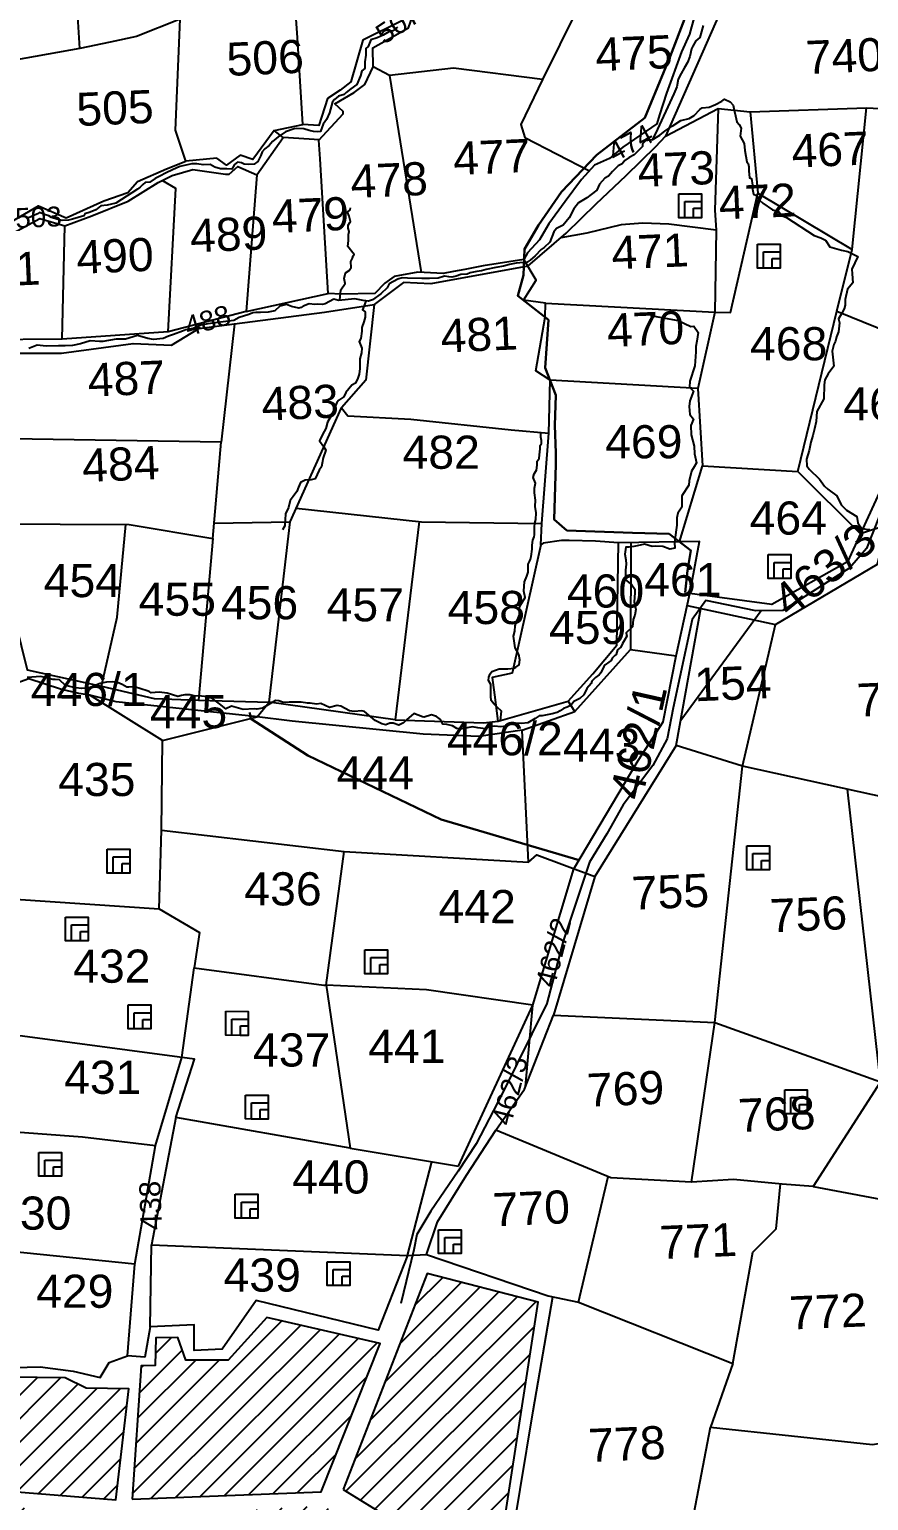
# Model space of a CAD drawing. Header units: inches. Extents: x 304037 to 460575, y 1453943 to 1639883.
# Drawn here: x 328228 to 328879, y 1605168 to 1606310 of the extents above; entities that cross this region are included whole.
import ezdxf

# ---------------------------------------------------------------- set-up
doc = ezdxf.new("R2010")
doc.units = ezdxf.units.IN
doc.header["$MEASUREMENT"] = 0
doc.linetypes.add('ACAD_ISO02W100', pattern=[15, 12, -3])
doc.linetypes.add('ACAD_ISO07W100', pattern=[3, 0, -3])
for name, color, linetype in [('CARTTRACK', 30, 'ACAD_ISO02W100'), ('NALA', 4, 'Continuous'), ('SQUAREWELL', 5, 'Continuous'), ('SURVEY_BND', 7, 'Continuous'), ('SURVEY_NO', 7, 'Continuous'), ('VILLAGE_AREA', 1, 'Continuous')]:
    doc.layers.add(name, color=color, linetype=linetype)
doc.layers.add('FOOTPATH', color=150, linetype='ACAD_ISO07W100', lineweight=30)
doc.styles.get("Standard").update_dxf_attribs({"font": 'arial.ttf'})

# ---------------------------------------------------------------- blocks, each defined once
blk = doc.blocks.new('KALUVOYA')
at = {"layer": 'VILLAGE_AREA', "linetype": 'ByBlock'}
h = blk.add_hatch(dxfattribs=at)
h.set_pattern_fill('ANSI31', color=256, scale=10, angle=180, style=0)
h.set_pattern_definition([(225, (-590.302, -65.8843), (0.8838835, -0.8838835), [])])
h.paths.add_polyline_path([(-127.91, 154.7), (-123.48, 165.88), (-132.02, 167.84), (-134.95, 164.61), (-138.12, 164.62), (-138.74, 166.32), (-140.4, 166.31), (-140.44, 164.22), (-141.5, 164.19), (-142.18, 154.14)])
h.paths.add_polyline_path([(-126.26, 154.86), (-116.79, 149.04), (-114.52, 149.77), (-111.57, 169), (-119.93, 171.16)])
h.paths.add_polyline_path([(-142.06, 152.84), (-142.49, 146.77), (-137.51, 132.98), (-125.98, 138.61), (-127.38, 153.67)])
h.paths.add_polyline_path([(-153.44, 153.88), (-153.31, 146.29), (-144.18, 144.58), (-143.35, 152.57)])
h.paths.add_polyline_path([(-169.05, 153.33), (-169.71, 147.73), (-154.64, 146.78), (-154.68, 153.9)])
h.paths.add_polyline_path([(-163.88, 158.36), (-164.59, 156.27), (-168.73, 156.3), (-168.85, 154.18), (-154.41, 154.75), (-154.57, 159.58)])
h.paths.add_polyline_path([(-153.81, 145.53), (-158.7, 145.62), (-159.24, 131.18), (-151.06, 127.89), (-138.83, 132.49), (-143.56, 143.27)])
h.paths.add_polyline_path([(-137.19, 131.57), (-135.04, 122.43), (-115.44, 122.1), (-113.43, 133.7), (-118.41, 139.64), (-124.51, 139.71), (-123.99, 137.97)])
h.paths.add_polyline_path([(-126.63, 153.42), (-125.02, 140.65), (-120.21, 140.39), (-117.64, 146.74)])
h.paths.add_polyline_path([(-153.57, 163.34), (-153.69, 154.91), (-143.4, 154.08), (-142.43, 162.44), (-145.64, 162.51), (-147.22, 163.27)])
at = {"layer": 'CARTTRACK', "linetype": 'ByBlock'}
for points in [[(-85.84, 228.4), (-86.86, 225.86), (-88.11, 224.41), (-93.16, 221.2), (-95.2, 221.15), (-98.97, 221.94), (-100, 220.5), (-101.42, 213.85), (-101.88, 211.51), (-102.96, 209.49), (-105.18, 206.53), (-106.41, 204.34), (-107.73, 202.19), (-109.71, 196.23), (-110.94, 191.54), (-114.3, 184.73), (-116.25, 180.95), (-117.6, 178.89), (-119.66, 175.87), (-120.71, 174.1), (-120.94, 172.95), (-121.93, 168.89)], [(-94.78, 221.16), (-100.85, 212.89)]]:
    blk.add_lwpolyline(points, dxfattribs=at)
at = {"layer": 'FOOTPATH', "linetype": 'ByBlock'}
for points in [[(-100.46, 266.12), (-101.68, 262.96), (-103.59, 258.33), (-107.21, 255.56), (-109.86, 252.75), (-111.59, 250.25), (-112.66, 248.44), (-112.73, 246.48), (-113.16, 244.91), (-110.84, 243.1), (-111.09, 239.47), (-110.28, 237.41), (-110.36, 235.14), (-110.28, 233.07), (-110.28, 232.2), (-110.39, 228.03), (-109.44, 227.22), (-104.5, 227.05), (-101.73, 226.97), (-100.1, 225.71), (-100.35, 224.2), (-100.52, 222.54)], [(-108.5, 202.36), (-118.9, 205.41), (-128.97, 210.22), (-133.29, 213.02), (-133.34, 213.46)]]:
    blk.add_lwpolyline(points, dxfattribs=at)
at = {"layer": 'NALA'}
blk.add_lwpolyline([(-122.24, 265.18), (-122.59, 264.89), (-122.88, 264.82), (-123.32, 264.57), (-123.76, 264.36), (-124.24, 264.2), (-124.44, 263.71), (-124.61, 263.55), (-124.62, 263.06), (-124.7, 262.56), (-124.69, 262.05), (-124.93, 261.86), (-125.01, 261.5), (-125.31, 260.83), (-125.76, 260.52), (-126.11, 260.24), (-126.25, 260.08), (-126.67, 259.96), (-126.97, 259.71), (-127.12, 259.54), (-127.35, 258.7), (-127.59, 258.2), (-127.83, 257.86), (-128.04, 257.29), (-128.23, 257.28), (-128.56, 257.3), (-128.88, 257.36), (-129.28, 257.49), (-129.82, 257.53), (-130.03, 257.5), (-130.68, 257.26), (-131.23, 256.88), (-131.65, 256.53), (-131.9, 256.23), (-132.24, 255.98), (-132.42, 255.76), (-132.53, 255.49), (-132.76, 255.03), (-133.04, 254.83), (-133.46, 254.79), (-133.79, 254.83), (-133.98, 254.94), (-134.28, 254.99), (-134.52, 254.79), (-134.71, 254.44), (-135.1, 254.47), (-135.57, 254.47), (-136.01, 254.59), (-136.35, 254.8), (-136.89, 254.78), (-137.36, 254.84), (-137.74, 254.85), (-138.19, 254.75), (-138.63, 254.64), (-139.2, 254.4), (-139.67, 254.17), (-140.14, 253.92), (-140.49, 253.74), (-140.9, 253.46), (-141.25, 253.44), (-141.43, 253.29), (-141.63, 253.08), (-141.83, 252.94), (-143.47, 251.87), (-144.11, 251.73), (-144.6, 251.67), (-144.97, 251.38), (-145.41, 251.21), (-145.79, 251.08), (-145.88, 250.92), (-146.72, 250.67), (-147.04, 250.6), (-147.5, 250.57), (-147.9, 250.67), (-148.32, 250.79), (-148.51, 250.91), (-148.85, 251.02), (-149.23, 251.18), (-149.37, 251.07), (-150.1, 250.75)], dxfattribs=at)
at = {"layer": 'NALA', "linetype": 'ByBlock'}
for points in [[(-99.19, 265.32), (-99.44, 264.41), (-99.74, 264.16), (-99.97, 263.76), (-100.08, 263.54), (-100.19, 262.97), (-100.38, 262.52), (-100.63, 262.08), (-100.85, 261.69), (-101.06, 261.27), (-101.18, 260.67), (-101.39, 260.15), (-102.77, 257.16), (-103.02, 256.67), (-103.53, 256.6), (-103.76, 256.39), (-103.76, 256.17), (-104.38, 255.54), (-104.75, 255.36), (-105.08, 255.13), (-105.08, 255.13), (-105.28, 254.88), (-105.58, 254.71), (-106.01, 254.3), (-106.33, 253.95), (-106.6, 253.79), (-107.01, 253.33), (-107.21, 252.89), (-107.62, 252.55), (-107.95, 252.3), (-108.33, 252.07), (-108.57, 251.92), (-108.92, 251.48), (-109.28, 250.8), (-109.74, 250.25), (-110.25, 249.98), (-110.43, 249.73), (-110.75, 248.97), (-111.16, 248.56), (-111.4, 248.41), (-111.84, 247.92), (-112.21, 247.59), (-112.46, 247.45), (-113.27, 247.37), (-113.79, 247.27), (-114.24, 247.14), (-114.8, 247.05), (-115.54, 246.89), (-115.88, 246.79), (-116.23, 246.74), (-116.75, 246.64), (-116.96, 246.55), (-117.45, 246.51), (-117.8, 246.39), (-118.13, 246.31), (-118.36, 246.33), (-118.68, 246.4), (-119.15, 246.23), (-119.8, 246.2), (-120.16, 246.22), (-120.4, 246.21), (-121.47, 246.24), (-121.88, 246.25), (-122.19, 246.15), (-122.86, 245.81), (-123.01, 245.5), (-123.49, 245.05), (-124.1, 244.61), (-124.42, 244.49), (-124.8, 244.54), (-125.44, 244.68), (-126.67, 244.56), (-127.02, 244.64), (-127.67, 244.3), (-127.88, 244.25), (-128.23, 244.26), (-128.45, 244.24), (-128.89, 244.29), (-129.33, 244.13), (-129.49, 244.02), (-129.65, 243.98), (-130.22, 244.09), (-130.6, 244.24), (-131.1, 244.13), (-131.47, 243.77), (-131.97, 243.66), (-132.54, 243.63), (-132.9, 243.65), (-133.14, 243.61), (-133.44, 243.5), (-134.15, 243.27), (-134.57, 243.04), (-135.57, 242.9), (-136.53, 242.78), (-137.18, 242.65), (-137.62, 242.44), (-137.96, 242.39), (-138.18, 242.34), (-138.44, 242.22), (-139.11, 241.98), (-139.49, 241.84), (-139.9, 241.68), (-140.61, 241.59), (-141.04, 241.67), (-141.83, 241.89), (-142.72, 241.62), (-143.43, 241.63), (-143.43, 241.63), (-144.44, 241.44), (-144.67, 241.44), (-144.67, 241.44), (-145.39, 241.5), (-146.12, 241.26), (-146.73, 241.14), (-147.28, 241.12), (-147.79, 241.11), (-148.71, 241.1), (-149.38, 241.16), (-150.02, 240.92)], [(-103.02, 256.67), (-102.44, 257.03), (-102.05, 257.37), (-101.51, 257.71), (-100.88, 258.13), (-100.25, 258.3), (-99.86, 258.52), (-99.44, 258.96), (-99.27, 259.11), (-98.73, 259.15), (-98.25, 259.36), (-97.79, 259.61), (-97.59, 259.75), (-97.16, 259.55), (-96.92, 259.3), (-96.85, 258.92), (-96.75, 258.49), (-96.64, 258.05), (-96.48, 257.84), (-96.32, 257.57), (-96.39, 256.97), (-96.1, 256.41), (-96.05, 255.89), (-95.89, 255.03), (-95.8, 254.91), (-95.73, 254.64), (-95.73, 254.35), (-95.69, 253.82), (-95.54, 253.76), (-95.46, 253.27), (-95.46, 252.97), (-95.39, 252.59), (-95.16, 252.48), (-94.93, 252.13), (-94.68, 251.9), (-93.96, 251.42), (-93.51, 251.27), (-93.32, 251), (-92.9, 250.83), (-90.82, 249.47), (-90.31, 249.29), (-89.95, 249.13), (-89.63, 248.63), (-88.74, 248.38), (-88.28, 248.26), (-87.53, 247.9), (-87.98, 246.93), (-87.95, 246.58), (-87.89, 245.91), (-88.29, 245.44), (-88.46, 244.64), (-88.47, 244.23), (-88.54, 243.94), (-88.75, 243.57), (-88.97, 243.18), (-88.9, 242.89), (-88.96, 242.2), (-89.11, 241.84), (-89.21, 241.51), (-89.32, 241.26), (-89.45, 240.74), (-89.32, 239.63), (-89.75, 239.03), (-89.99, 238.59), (-90.04, 238.21), (-90.08, 237.15), (-90.6, 236.21), (-90.64, 235.45), (-90.78, 234.89), (-90.89, 234.4), (-91.05, 233.89), (-91.18, 233.25), (-91.37, 232.61), (-91.36, 232.11), (-91.18, 231.86), (-90.39, 231.1), (-90.02, 230.57), (-89.77, 230.35), (-89.09, 229.83), (-88.77, 229.17), (-88.36, 228.76), (-87.57, 228.27), (-87.51, 227.81), (-87.22, 227.4), (-86.91, 227.32), (-86.61, 227.3)], [(-103.15, 243.44), (-101.06, 243.05), (-100.1, 242.61), (-99.88, 242.62), (-99.54, 242.14), (-99.64, 241.5), (-99.73, 241.09), (-99.72, 240.7), (-99.79, 239.65), (-100.19, 238.49), (-100.2, 238.03), (-99.89, 237.73), (-100.17, 237), (-100.23, 236.58), (-100.17, 235.97), (-99.91, 235.61), (-100.11, 235.13), (-100.08, 234.44), (-99.85, 233.58), (-99.82, 233), (-99.66, 232.33), (-99.85, 232.02), (-100.05, 231.7), (-100.23, 230.97), (-100.26, 230.64), (-100.77, 229.83), (-100.78, 228.97), (-101.08, 228.52), (-101.14, 228.18), (-101.15, 227.61), (-101.21, 227.26), (-101.32, 226.31), (-101.31, 225.88), (-101.67, 225.81), (-102.2, 226), (-102.74, 226.04), (-103.02, 226), (-103.6, 226.18), (-104.13, 226.06), (-104.39, 226.01), (-104.75, 225.96), (-105, 225.95), (-105.06, 225.42), (-104.99, 225.01), (-104.96, 224.68), (-105.03, 224.23), (-105.03, 223.49), (-104.55, 223.12), (-104.32, 222.79), (-104.31, 222.52), (-104.37, 221.84), (-104.25, 221.26), (-104.31, 220.84), (-104.45, 220.5), (-104.5, 219.95), (-104.97, 219.49), (-104.91, 219.24), (-105.08, 218.94), (-105.25, 218.68), (-105.37, 218.42), (-105.63, 218.22), (-105.72, 217.87), (-105.81, 217.78), (-106.03, 217.58), (-106.09, 217.4), (-106.28, 217.29), (-106.54, 217.09), (-106.64, 216.96), (-106.88, 216.48), (-106.99, 216.33), (-107.27, 216.13), (-107.56, 215.84), (-107.61, 215.67), (-107.94, 215.3), (-108.15, 214.83), (-108.46, 214.53), (-108.92, 214.32), (-109.11, 214.03), (-109.4, 213.88), (-109.69, 213.78), (-109.94, 213.62), (-110.16, 213.49), (-110.53, 213.38), (-111.3, 213.24), (-111.51, 213.22), (-111.83, 213.04), (-112.38, 212.71), (-112.86, 212.66), (-113.34, 212.68), (-113.73, 212.61), (-114.03, 212.46), (-114.41, 212.41), (-114.88, 212.45), (-115.35, 212.37), (-115.58, 212.26), (-116.14, 212.32), (-116.56, 212.39), (-117.49, 212.23), (-117.74, 212.28), (-118.06, 212.47), (-118.49, 212.58), (-118.79, 212.59), (-118.95, 212.94), (-119.27, 213.17), (-119.65, 213.29), (-120.18, 213.13), (-120.31, 213.16), (-120.96, 213.39), (-121.53, 212.92), (-121.76, 212.71), (-122.1, 212.53), (-122.53, 212.68), (-122.79, 212.68), (-123.09, 212.55), (-123.39, 212.62), (-123.89, 212.88), (-124.69, 213.54), (-124.89, 213.61), (-125.48, 213.54), (-125.83, 213.6), (-126.47, 213.95), (-126.74, 214), (-127.34, 213.86), (-127.99, 214.16), (-128.3, 214.11), (-128.79, 214.17), (-128.99, 214.17), (-129.46, 214.25), (-129.75, 214.26), (-130.36, 214.25), (-130.8, 214.22), (-131.14, 214.36), (-131.41, 214.37), (-132.39, 213.8), (-132.8, 213.72), (-133.02, 213.75), (-133.84, 213.69), (-134.72, 213.95), (-135.15, 213.75), (-135.62, 214.13), (-136.31, 214.63), (-137.21, 214.73), (-137.43, 214.69), (-137.83, 214.8), (-138.23, 214.8), (-138.49, 214.74), (-138.76, 214.67), (-139.57, 214.93), (-140.17, 215.01), (-140.78, 214.96), (-140.93, 215.05), (-141.71, 215.31), (-142.07, 215.39), (-142.47, 215.38), (-142.61, 215.37), (-142.97, 215.58), (-143.31, 215.73), (-143.69, 215.77), (-144.15, 215.75), (-144.62, 215.66), (-145.44, 215.32), (-146, 215.27), (-146.47, 215.33), (-147.23, 215.49), (-147.68, 215.92), (-148.01, 215.95), (-148.2, 215.94), (-148.58, 216.05), (-149.09, 216.17), (-150.13, 216.1)], [(-114.44, 212.89), (-114.37, 213.57), (-114.69, 213.89), (-114.93, 214.13), (-115.13, 214.38), (-115.17, 214.71), (-115.17, 215.01), (-115.17, 215.4), (-115.17, 215.6), (-115.35, 215.89), (-115.33, 216.15), (-115.22, 216.4), (-115.09, 216.57), (-114.55, 216.78), (-113.88, 216.78), (-113.4, 216.83), (-113.28, 216.91), (-113.03, 217.07), (-112.97, 217.46), (-113.06, 217.86), (-113.34, 218.37), (-113.42, 218.89), (-113.46, 219.25), (-113.35, 219.62), (-113.33, 220.02), (-113.26, 220.27), (-113.12, 220.6), (-113, 220.84), (-113, 221.33), (-112.99, 221.5), (-112.59, 222.16), (-112.68, 222.63), (-112.65, 223.02), (-112.64, 223.34), (-112.47, 223.77), (-112.35, 224.08), (-112.35, 224.46), (-112.35, 224.66), (-112.24, 224.93), (-112.18, 225.05), (-112.12, 225.25), (-112.06, 225.81), (-112.06, 226.11), (-112.02, 226.48), (-111.91, 226.74), (-111.89, 226.89), (-111.88, 227.11), (-111.88, 227.45), (-111.87, 227.76), (-111.79, 228.03), (-111.77, 228.55), (-111.84, 229.01), (-111.82, 229.5), (-111.89, 230.04), (-111.88, 230.4), (-111.82, 230.79), (-111.99, 231.2), (-111.92, 231.48), (-111.74, 231.75), (-111.68, 232.13), (-111.69, 232.43), (-111.54, 232.65), (-111.52, 232.93), (-111.47, 233.37), (-111.47, 233.62), (-111.35, 233.78), (-111.35, 234), (-111.41, 234.24), (-111.41, 234.42), (-111.4, 234.59)]]:
    blk.add_lwpolyline(points, dxfattribs=at)
at = {"layer": 'SQUAREWELL', "linetype": 'ByBlock'}
for points in [[(-101.02, 252.62), (-99.31, 252.62), (-99.31, 250.81), (-101.02, 250.81)], [(-100.57, 252.03), (-99.31, 252.03), (-99.31, 250.81), (-100.57, 250.81)], [(-99.9, 251.53), (-99.31, 251.53), (-99.31, 250.81), (-99.9, 250.81)], [(-95.09, 248.82), (-93.38, 248.82), (-93.38, 247.01), (-95.09, 247.01)], [(-94.63, 248.23), (-93.38, 248.23), (-93.38, 247.01), (-94.63, 247.01)], [(-93.97, 247.73), (-93.38, 247.73), (-93.38, 247.01), (-93.97, 247.01)], [(-94.26, 225.41), (-92.55, 225.41), (-92.55, 223.61), (-94.26, 223.61)], [(-93.8, 224.82), (-92.55, 224.82), (-92.55, 223.61), (-93.8, 223.61)], [(-93.14, 224.32), (-92.55, 224.32), (-92.55, 223.61), (-93.14, 223.61)], [(-144.09, 203.16), (-142.38, 203.16), (-142.38, 201.35), (-144.09, 201.35)], [(-95.86, 203.43), (-94.15, 203.43), (-94.15, 201.63), (-95.86, 201.63)], [(-143.63, 202.57), (-142.38, 202.57), (-142.38, 201.35), (-143.63, 201.35)], [(-142.96, 202.07), (-142.38, 202.07), (-142.38, 201.35), (-142.96, 201.35)], [(-95.4, 202.85), (-94.15, 202.85), (-94.15, 201.63), (-95.4, 201.63)], [(-94.74, 202.34), (-94.15, 202.34), (-94.15, 201.63), (-94.74, 201.63)], [(-147.22, 198.03), (-145.51, 198.03), (-145.51, 196.23), (-147.22, 196.23)], [(-146.76, 197.45), (-145.51, 197.45), (-145.51, 196.23), (-146.76, 196.23)], [(-146.09, 196.94), (-145.51, 196.94), (-145.51, 196.23), (-146.09, 196.23)], [(-124.66, 195.57), (-122.95, 195.57), (-122.95, 193.77), (-124.66, 193.77)], [(-124.2, 194.99), (-122.95, 194.99), (-122.95, 193.77), (-124.2, 193.77)], [(-123.53, 194.48), (-122.95, 194.48), (-122.95, 193.77), (-123.53, 193.77)], [(-142.5, 191.41), (-140.79, 191.41), (-140.79, 189.6), (-142.5, 189.6)], [(-135.14, 190.93), (-133.44, 190.93), (-133.44, 189.12), (-135.14, 189.12)], [(-142.05, 190.82), (-140.79, 190.82), (-140.79, 189.6), (-142.05, 189.6)], [(-141.38, 190.32), (-140.79, 190.32), (-140.79, 189.6), (-141.38, 189.6)], [(-134.69, 190.34), (-133.44, 190.34), (-133.44, 189.12), (-134.69, 189.12)], [(-134.02, 189.84), (-133.44, 189.84), (-133.44, 189.12), (-134.02, 189.12)], [(-133.65, 184.61), (-131.94, 184.61), (-131.94, 182.81), (-133.65, 182.81)], [(-92.99, 185.03), (-91.29, 185.03), (-91.29, 183.23), (-92.99, 183.23)], [(-92.54, 184.45), (-91.29, 184.45), (-91.29, 183.23), (-92.54, 183.23)], [(-133.19, 184.03), (-131.94, 184.03), (-131.94, 182.81), (-133.19, 182.81)], [(-132.53, 183.52), (-131.94, 183.52), (-131.94, 182.81), (-132.53, 182.81)], [(-91.87, 183.94), (-91.29, 183.94), (-91.29, 183.23), (-91.87, 183.23)], [(-149.23, 180.28), (-147.52, 180.28), (-147.52, 178.48), (-149.23, 178.48)], [(-148.77, 179.69), (-147.52, 179.69), (-147.52, 178.48), (-148.77, 178.48)], [(-148.11, 179.19), (-147.52, 179.19), (-147.52, 178.48), (-148.11, 178.48)], [(-134.41, 177.13), (-132.7, 177.13), (-132.7, 175.33), (-134.41, 175.33)], [(-133.95, 176.54), (-132.7, 176.54), (-132.7, 175.33), (-133.95, 175.33)], [(-133.29, 176.04), (-132.7, 176.04), (-132.7, 175.33), (-133.29, 175.33)], [(-119.08, 174.47), (-117.37, 174.47), (-117.37, 172.67), (-119.08, 172.67)], [(-118.62, 173.89), (-117.37, 173.89), (-117.37, 172.67), (-118.62, 172.67)], [(-117.96, 173.39), (-117.37, 173.39), (-117.37, 172.67), (-117.96, 172.67)], [(-127.49, 172.05), (-125.78, 172.05), (-125.78, 170.25), (-127.49, 170.25)], [(-127.03, 171.47), (-125.78, 171.47), (-125.78, 170.25), (-127.03, 170.25)], [(-126.36, 170.97), (-125.78, 170.97), (-125.78, 170.25), (-126.36, 170.25)]]:
    blk.add_lwpolyline(points, close=True, dxfattribs=at)
at = {"layer": 'SURVEY_BND', "linetype": 'ByBlock'}
for points in [[(-121.97, 265.63), (-124.85, 264.19), (-125.75, 261.04), (-126.56, 260.41), (-127.51, 259.78), (-128.16, 257.74), (-129.38, 257.81), (-129.77, 264.36), (-130.16, 269.77)], [(-99.52, 267.24), (-100.22, 264.65), (-100.82, 263.32), (-101.95, 260.19), (-102.48, 258.58), (-102.69, 257.89), (-105.25, 256.13), (-106.25, 255.28), (-107.38, 254.76), (-108.35, 253.69), (-109.59, 252.03), (-110.81, 250.33), (-111.53, 249.13), (-112.42, 248.15), (-112.69, 247.65), (-115.76, 247.16), (-117.15, 246.89), (-117.99, 246.73), (-118.77, 246.6), (-120.69, 246.68), (-122.47, 246.36), (-123.19, 245.87), (-123.92, 245.09), (-126.48, 245.03), (-127.46, 245.07), (-128.05, 255.24), (-128.15, 256.63), (-126.32, 258.62), (-126.33, 258.8), (-126.96, 259.37), (-125.5, 260.23), (-124.7, 260.84), (-124.07, 262.18)], [(-82.66, 271.09), (-85.93, 273.15), (-90.21, 274.65), (-92.3, 274.63), (-97.92, 266.31), (-102.03, 256.97), (-98.06, 259.04), (-95.65, 258.8), (-86.88, 259.11), (-75.69, 258.55), (-72.35, 257.09), (-68.98, 255.53), (-62.91, 262.6), (-63.77, 264.56), (-68.69, 257.66), (-72.34, 258.34), (-80.63, 265), (-79.2, 267.15)], [(-106.02, 273.68), (-102.38, 271.2), (-102.96, 269.93), (-105.01, 268.49), (-107.36, 269.23), (-111.31, 261.22), (-118.01, 262.09), (-122.83, 261.51), (-124.07, 262.18), (-124.1, 263.61), (-121.41, 265.12), (-120.69, 267.18), (-118.82, 268.98), (-119.29, 270.63), (-118.15, 272.16), (-117.84, 273.16)], [(-131.53, 257.36), (-133.13, 255.18), (-134.09, 255.5), (-135.11, 254.74), (-135.84, 255.29), (-138.19, 255.04), (-138.96, 257.39), (-138.63, 265.77), (-137.12, 266.38), (-133.64, 268.55), (-130.16, 269.77)], [(-146.18, 263.54), (-151.95, 262.51), (-154.02, 262.2), (-154.43, 263.09), (-154, 265.31), (-153.73, 268.04), (-150.25, 268.15)], [(-138.63, 265.77), (-141.9, 264.44), (-143.91, 264.03), (-146.18, 263.54), (-146.49, 268.4)], [(-122.83, 261.51), (-120.44, 246.67)], [(-111.31, 261.22), (-112.93, 257.84), (-112.64, 256.84), (-107.76, 254.34)], [(-98.06, 259.04), (-98.29, 251.37), (-98.21, 249.87), (-101.76, 250.32), (-103.73, 250.39), (-105.35, 250.28), (-107.96, 249.65), (-109.92, 249.29)], [(-95.65, 258.8), (-95.06, 252.67), (-87.94, 248.43), (-86.88, 259.11)], [(-128.12, 256.66), (-130.86, 256.83), (-131.53, 257.36), (-129.38, 257.81)], [(-165.9, 246.27), (-165.28, 245.62), (-164.22, 246.74), (-160.72, 246.84), (-157.44, 248.35), (-156.63, 248.84), (-152.99, 249.27), (-151.66, 249.62), (-151.17, 249.64), (-149.19, 250.71), (-147.3, 250.18), (-145.27, 250.93), (-142.53, 252.03), (-140.27, 253.43), (-139.22, 253.98), (-137.67, 254.42), (-135.2, 254.08), (-134.93, 254.07), (-134.27, 254.65), (-132.83, 254.03), (-130.86, 256.83)], [(-112.39, 247.14), (-109.51, 249.64), (-107.25, 251.84), (-105, 253.98), (-102.74, 256.17), (-102.03, 256.97)], [(-89.11, 243.77), (-79.97, 240.09), (-76.72, 242.62), (-73.42, 249.8), (-70.23, 256.11)], [(-151.65, 250.28), (-149.29, 251.67), (-147.2, 250.76), (-144.37, 252.05), (-142.57, 252.68), (-141.83, 253.51), (-139.65, 254.46), (-138.19, 255.04)], [(-133.62, 243.72), (-139.51, 242.17), (-138.93, 253), (-139.96, 253.59)], [(-132.83, 254.03), (-133.62, 243.72), (-127.46, 245.07)], [(-111.07, 244.36), (-98.3, 243.68), (-97.12, 243.66), (-95.06, 252.67)], [(-126.57, 244.57), (-126.49, 245.36), (-126.16, 245.84), (-126.25, 246.2), (-126.15, 246.64), (-125.86, 246.82), (-125.71, 247.05), (-125.73, 247.48), (-125.62, 247.74), (-125.56, 247.91), (-125.49, 248.03), (-125.96, 248.62), (-125.93, 249.07), (-125.93, 249.42), (-125.93, 249.53), (-125.87, 249.75), (-125.94, 250.01), (-125.94, 250.22), (-125.82, 250.42), (-125.76, 250.52), (-125.86, 250.91), (-125.99, 251.2), (-125.8, 251.4), (-125.76, 251.55)], [(-139.51, 242.17), (-147.5, 241.62), (-147.3, 250.18)], [(-98.21, 249.87), (-98.3, 243.68), (-99.58, 237.93), (-110.72, 238.54)], [(-153.09, 240.55), (-147.56, 240.56), (-142.15, 241.3), (-139.25, 241.17), (-137.2, 242.43), (-134.51, 242.79), (-127.72, 243.68), (-123.97, 244.25), (-124.6, 238.54), (-126.45, 236.46), (-125.95, 235.86), (-121.2, 235.6), (-113.64, 234.8), (-110.8, 234.54), (-110.72, 238.54), (-111.79, 239.25), (-111.1, 243.3), (-111.07, 244.36), (-112.73, 244.58), (-111.78, 246.08), (-112.69, 247.65)], [(-99.58, 237.93), (-99.22, 232.1), (-92.02, 231.67), (-89.11, 243.77), (-87.94, 248.43)], [(-147.5, 241.62), (-153.44, 241.57), (-157.65, 241.74), (-158.84, 240.71), (-160.39, 240.58), (-160.72, 246.84)], [(-112.39, 247.14), (-119.7, 245.8), (-121.76, 245.91), (-123.97, 244.25)], [(-124.61, 244.51), (-124.86, 243.85), (-124.66, 243.7), (-124.65, 243.3), (-124.76, 242.94), (-124.92, 242.51), (-124.9, 242.23), (-124.98, 241.69), (-125.12, 241.45), (-124.91, 240.96), (-124.94, 240.6), (-125.06, 240.15), (-125.07, 239.68), (-125.05, 239.41), (-125.11, 239), (-125.21, 238.68), (-125.38, 238.32), (-125.67, 238.16), (-126.12, 237.61), (-126.27, 237.29), (-126.63, 237.03), (-126.79, 236.85), (-126.9, 236.61), (-127.23, 235.86), (-127.5, 235.36), (-127.63, 234.89), (-127.87, 234.44), (-128.09, 233.97), (-127.77, 233.52), (-127.63, 233.25), (-127.81, 232.69), (-127.9, 232.27), (-127.95, 232), (-128.13, 231.76), (-128.41, 231.09), (-128.73, 231.01), (-129.17, 230.99), (-129.52, 230.83), (-129.67, 230.47), (-129.8, 230.14), (-130.09, 229.76), (-130.31, 229.46), (-130.42, 228.94), (-130.65, 228.46), (-130.71, 227.54), (-130.87, 227.24)], [(-134.51, 242.79), (-135.51, 233.86), (-152.96, 234.13), (-153.34, 240.56)], [(-79.97, 240.09), (-82.49, 237.51), (-88.27, 224.85), (-93.98, 221.63), (-100.17, 222.47), (-99.45, 226.38), (-105.55, 226.28)], [(-136.04, 227.74), (-130.31, 227.86), (-126.45, 236.46)], [(-152.96, 234.13), (-152.87, 227.68), (-142.44, 227.64), (-136.14, 226.59), (-135.51, 233.86)], [(-129.85, 228.88), (-120.41, 227.87), (-111.32, 227.75), (-110.8, 234.54)], [(-100.94, 226.36), (-99.22, 232.1)], [(-100.37, 221.56), (-93.7, 220.12), (-86.03, 224.68), (-85.25, 227.66), (-87.3, 226.98), (-92.02, 231.67)], [(-152.87, 227.68), (-150.12, 216.69), (-144.51, 215.45), (-143.34, 220.66), (-142.7, 227.64)], [(-136.14, 226.59), (-137.21, 214.4), (-131.89, 214.25), (-130.31, 227.86)], [(-120.57, 227.89), (-122.37, 212.93), (-131.89, 214.25)], [(-122.37, 212.93), (-115.72, 212.69), (-114.61, 212.82), (-109.34, 214.35), (-107.47, 216.41), (-105.68, 218.56), (-105.55, 226.28), (-107.28, 226.4), (-109.26, 226.46), (-109.85, 226.47), (-111.22, 226.25), (-111.4, 226.12), (-111.32, 227.75)], [(-111.4, 226.12), (-113.56, 216.45), (-115.06, 216.12), (-114.84, 214.44), (-114.65, 212.81)], [(-104.63, 226.3), (-104.63, 218.23), (-101.2, 217.77), (-100.17, 222.47)], [(-96.2, 209.45), (-101.18, 211.01), (-99.34, 221.34)], [(-79.78, 185.78), (-77.56, 205.35), (-96.2, 209.45), (-93.7, 220.12)], [(-117.59, 179.27), (-111.99, 191.42), (-108.89, 201.7), (-104.06, 209.87), (-102.18, 212.78), (-101.2, 217.77)], [(-108.84, 213.55), (-104.63, 218.23)], [(-112.81, 212.16), (-116.08, 211.67), (-120.27, 211.85), (-130.14, 212.83), (-132.98, 213.17), (-143.42, 214.28), (-145.39, 214.78), (-146.23, 214.89), (-147.61, 215.23), (-150.01, 215.99), (-153.79, 214.65), (-163.47, 209.59), (-164.22, 209.63), (-168.95, 204.72), (-175.92, 206.6), (-178.15, 205.34), (-181.22, 205.52), (-181.49, 206.65), (-181.32, 209.76), (-178.07, 216.59)], [(-144.51, 215.45), (-140.54, 214.51), (-137.21, 214.4)], [(-150.99, 199.38), (-140.16, 198.66), (-139.99, 204.6), (-139.93, 211.35), (-145.39, 214.78)], [(-139.93, 211.35), (-132.78, 213.14), (-131.89, 214.25)], [(-112.53, 185.27), (-111.99, 191.42), (-120.01, 192.57), (-127.56, 192.9), (-126.21, 202.98), (-112.33, 202.2), (-112.81, 212.16), (-108.84, 213.55), (-109.34, 214.35)], [(-101.18, 211.01), (-107.32, 201.11), (-110.42, 190.66), (-98.27, 190.1), (-96.2, 209.45)], [(-85.76, 185.65), (-88.28, 207.71)], [(-139.99, 204.6), (-126.21, 202.98)], [(-112.33, 202.2), (-111.7, 202.75), (-107.32, 201.11)], [(-140.16, 198.66), (-137.13, 196.88), (-137.52, 194.21), (-127.75, 192.92), (-127.56, 192.9), (-125.74, 180.62), (-117.59, 179.27)], [(-153.71, 182.04), (-145.94, 181.46), (-140.43, 180.8), (-138.44, 187.45), (-137.52, 194.21)], [(-125.74, 180.62), (-138.9, 182.91), (-137.48, 187.32), (-152.76, 189.35), (-161.07, 191.9), (-164.97, 192.51), (-169.13, 192.05), (-170.34, 191.71)], [(-100.02, 178.06), (-106.1, 178.39), (-114.77, 181.99), (-112.6, 185.08), (-110.42, 190.66)], [(-90.85, 177.75), (-93.19, 177.93), (-96.85, 178.27), (-100.02, 178.06), (-98.27, 190.1)], [(-98.27, 190.1), (-85.76, 185.65), (-79.78, 185.78)], [(-85.76, 185.65), (-90.85, 177.75), (-84.03, 176.47)], [(-138.9, 182.91), (-140.72, 173.31), (-121.43, 172.51), (-119.59, 179.6)], [(-121.43, 172.51), (-120, 172.59), (-119.16, 175.06), (-116.99, 178.58), (-114.77, 181.99)], [(-140.81, 167.12), (-141.21, 164.85), (-142.53, 164.93), (-141.99, 171.86), (-140.43, 180.8)], [(-120, 172.59), (-110.82, 169.49), (-108.54, 169.02), (-106.31, 178.48)], [(-108.54, 169.02), (-96.89, 164.4), (-95.38, 172.78), (-93.62, 174.54), (-93.31, 177.95)], [(-157.84, 173.36), (-155.47, 169.32), (-154.05, 163.98), (-149.12, 164.11), (-146.62, 163.78), (-144.6, 163.31), (-143.9, 164.45), (-142.53, 164.93)], [(-141.99, 171.86), (-155.04, 173.19)], [(-121.43, 172.51), (-123.64, 166.89), (-132.84, 169.13), (-135.39, 165.45), (-137.5, 165.35), (-137.5, 167.29), (-140.81, 167.12), (-140.72, 173.31)], [(-101.39, 144.75), (-113.89, 148.95), (-111.93, 160.81), (-110.46, 169.42)], [(-96.89, 164.4), (-98.58, 159.58), (-86.35, 158.3), (-85.91, 158.36)], [(-81.3, 140.61), (-86.15, 140.97), (-88.27, 141.01), (-93.19, 142.07), (-101.39, 144.75), (-98.58, 159.58)]]:
    blk.add_lwpolyline(points, dxfattribs=at)
at = {"layer": 'VILLAGE_AREA', "linetype": 'ByBlock'}
for points in [[(-126.26, 154.86), (-116.79, 149.04), (-114.52, 149.77), (-111.57, 169), (-119.93, 171.16), (-126.26, 154.86)], [(-142.18, 154.14), (-127.91, 154.7), (-123.48, 165.88), (-132.02, 167.84), (-134.95, 164.61), (-138.12, 164.62), (-138.74, 166.32), (-140.4, 166.31), (-140.44, 164.22), (-141.5, 164.19), (-142.18, 154.14)], [(-153.57, 163.34), (-153.69, 154.91), (-143.4, 154.08), (-142.43, 162.44), (-145.64, 162.51), (-147.22, 163.27), (-153.57, 163.34)]]:
    blk.add_lwpolyline(points, dxfattribs=at)
at = {"layer": 'SURVEY_NO', "linetype": 'ByBlock'}
for s, height, rotation, p in [('507', 1.5, 33.7448, (-123.23, 263.83)), ('506', 2.5, 2.5039, (-135.07, 261.48)), ('475', 2.5, 2.5039, (-107.26, 261.85)), ('740/2', 2.5, 2.5039, (-91.4, 261.65)), ('505', 2.5, 2.5039, (-146.39, 257.69)), ('474', 1.5, 28.4258, (-105.87, 254.96)), ('477', 2.5, 2.5039, (-117.98, 254.01)), ('467', 2.5, 2.5039, (-92.47, 254.58)), ('473', 2.5, 2.5039, (-104.07, 253.11)), ('478', 2.5, 2.5039, (-125.72, 252.27)), ('472', 2.5, 2.5039, (-97.95, 250.67)), ('479', 2.5, 2.5039, (-131.65, 249.63)), ('503', 1.5, 2.5039, (-151.01, 249.99)), ('489', 2.5, 2.5039, (-137.81, 248.16)), ('490', 2.5, 2.5039, (-146.38, 246.54)), ('471', 2.5, 2.5039, (-106.04, 246.9)), ('491', 2.5, 2.5039, (-154.92, 245.49)), ('488', 1.5, 16.5281, (-138.01, 241.82)), ('481', 2.5, 2.5039, (-118.92, 240.62)), ('470', 2.5, 2.5039, (-106.38, 241.05)), ('468', 2.5, 0.0282, (-95.64, 240.06)), ('487', 2.5, 2.5039, (-145.52, 237.28)), ('483', 2.5, 2.5039, (-132.42, 235.48)), ('465', 2.5, 0.0282, (-88.6, 235.53)), ('482', 2.5, 0.0282, (-121.83, 231.86)), ('469', 2.5, 0.0282, (-106.56, 232.66)), ('484', 2.5, 2.5039, (-145.94, 230.83)), ('464', 2.5, 0.0282, (-95.66, 226.91)), ('463/3', 2.5, 39.3498, (-92.62, 220.55)), ('454', 2.5, 0.0282, (-148.88, 222.16)), ('461', 2.5, 0.0282, (-103.61, 222.26)), ('455', 2.5, 0.0282, (-141.72, 220.76)), ('456', 2.5, 0.0282, (-135.52, 220.5)), ('460', 2.5, 0.0282, (-109.44, 221.4)), ('457', 2.5, 0.0282, (-127.55, 220.35)), ('458', 2.5, 0.0282, (-118.42, 220.15)), ('459', 2.5, 0.0282, (-110.78, 218.65)), ('446/1', 2.5, 0.0282, (-149.86, 213.95)), ('154', 2.5, 2.5039, (-99.78, 214.33)), ('753', 2.5, 2.5039, (-87.52, 213.17)), ('445', 2.5, 0.0282, (-140.87, 212.28)), ('462/1', 2.5, 77.3373, (-103.77, 206.77)), ('446/2', 2.5, 0.0282, (-118.48, 210.25)), ('443', 2.5, 0.0282, (-109.72, 209.77)), ('444', 2.5, 0.0282, (-126.79, 207.68)), ('435', 2.5, 0.0282, (-147.78, 207.16)), ('436', 2.5, 0.0282, (-133.74, 198.92)), ('755', 2.5, 2.5039, (-104.48, 198.6)), ('442', 2.5, 0.0282, (-119.1, 197.59)), ('756', 2.5, 2.5039, (-94.07, 196.91)), ('462/2', 1.5, 75.9333, (-110.35, 192.67)), ('432', 2.5, 0.0282, (-146.64, 193.08)), ('437', 2.5, 0.0282, (-133.08, 186.77)), ('441', 2.5, 0.0282, (-124.39, 187.05)), ('431', 2.5, 0.0282, (-147.32, 184.7)), ('462/3', 1.5, 75.5423, (-113.64, 182.24)), ('769', 2.5, 2.5039, (-107.85, 183.74)), ('768', 2.5, 2.5039, (-96.45, 181.84)), ('440', 2.5, 0.0282, (-130.12, 177.19)), ('438', 1.6, 92.1516, (-139.93, 174.44)), ('430', 2.5, 0.0282, (-152.59, 174.45)), ('770', 2.5, 2.5039, (-114.95, 174.72)), ('771', 2.5, 2.5039, (-102.36, 172.26)), ('439', 2.5, 0.0282, (-135.29, 169.79)), ('429', 2.5, 0.0282, (-149.42, 168.56)), ('772', 2.5, 2.5039, (-92.58, 166.95)), ('778', 2.5, 2.5039, (-107.73, 156.95))]:
    blk.add_text(s, height=height, rotation=rotation, dxfattribs=at).set_placement(p)

msp = doc.modelspace()

# ---------------------------------------------------------------- block references
at = {"layer": 'SURVEY_NO', "linetype": 'ByBlock', "xscale": 10.28897121464032, "yscale": 10.28897121457703, "zscale": 10.28897121467575, "rotation": 359.9644961035237}
msp.add_blockref('KALUVOYA', (329769.8, 1603582.8), dxfattribs=at)

doc.saveas('drawing.dxf')
